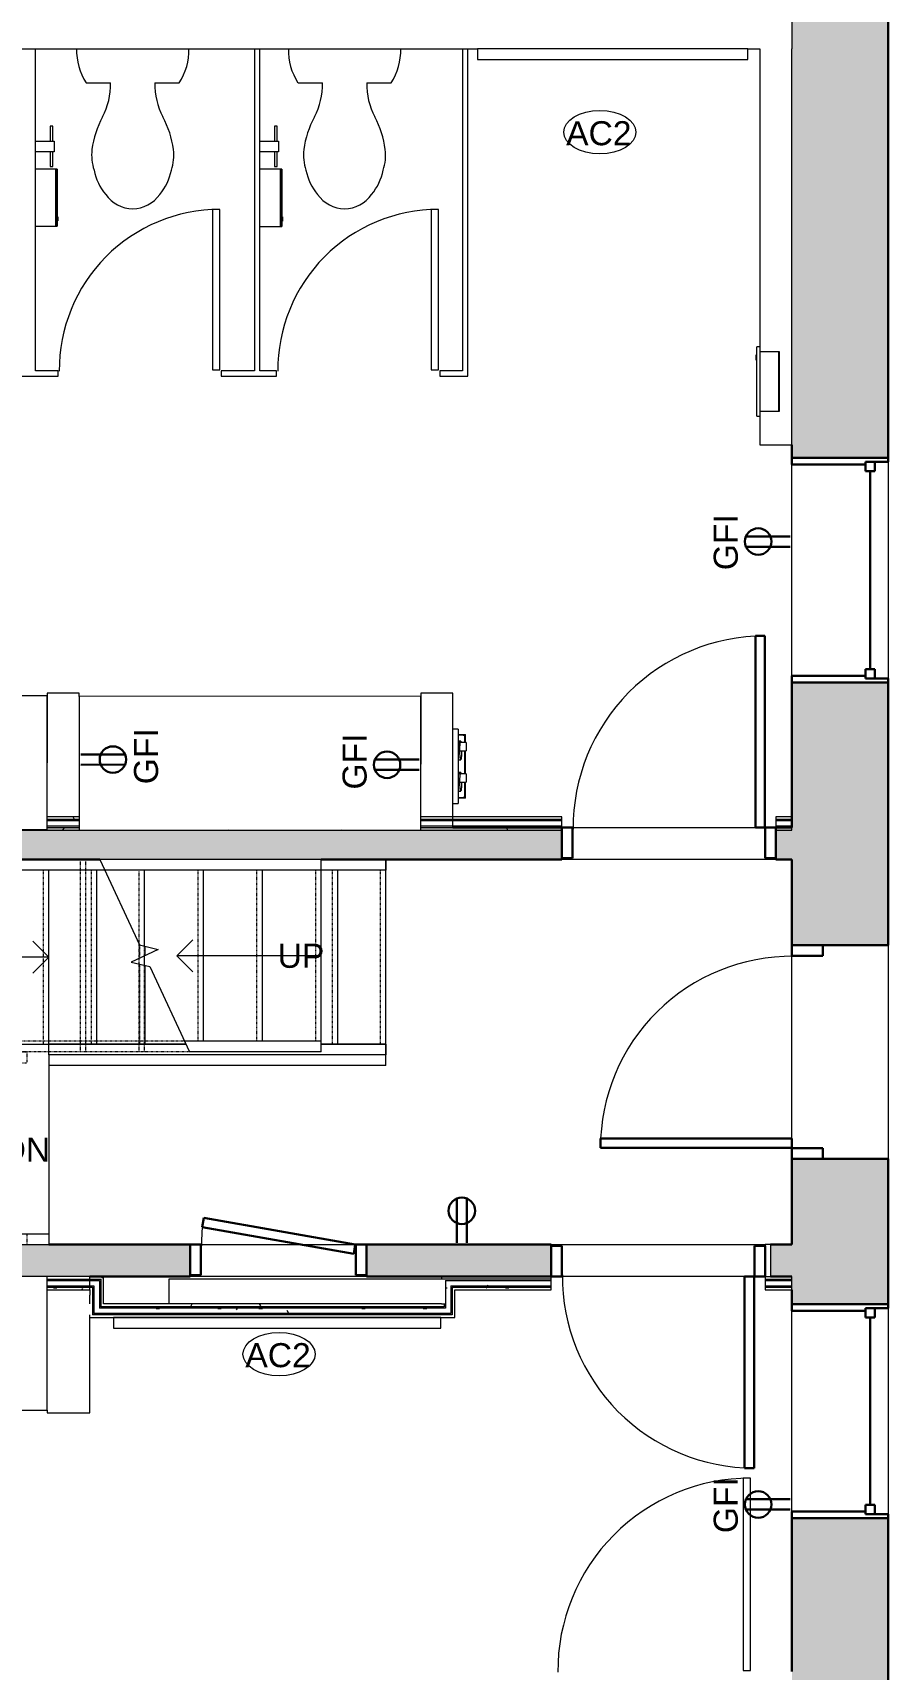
# Model space of a CAD drawing. Header units: inches. Extents: x -4688 to 1542, y -3558 to 978.
# Drawn here: x -914 to -754, y -1188.7 to -882.7 of the extents above; entities that cross this region are included whole.
import ezdxf

# ---------------------------------------------------------------- set-up
doc = ezdxf.new("R2010")
doc.units = ezdxf.units.IN
doc.header["$MEASUREMENT"] = 0
doc.linetypes.add('Overhead 1_16_', pattern=[0.101562, 0.0625, -0.039062])
for name, color, linetype, lineweight in [('A-ANNO-NOTE', 131, 'Continuous', 40), ('A-DOOR', 31, 'Continuous', 18), ('A-DOOR-FRAM', 31, 'Continuous', 30), ('A-FLOR-HRAL', 11, 'Continuous', 18), ('A-GLAZ', 151, 'Continuous', 18), ('A-WALL', 113, 'Continuous', 18), ('A-WALL-PATT', 111, 'Continuous', 18), ('I-WALL', 2, 'Continuous', 18), ('P-SANR-FIXT', 6, 'Continuous', 9), ('Q-CASE', 31, 'Continuous', 9), ('Q-SPCQ', 91, 'Continuous', 9), ('Q-SPCQ-IDEN', 132, 'Continuous', 9), ('S-STRS', 31, 'Continuous', 18), ('S-STRS-ANNO', 31, 'Continuous', 9), ('S-STRS-IDEN', 31, 'Continuous', 9), ('S-STRS-MBND', 31, 'Continuous', 18)]:
    doc.layers.add(name, color=color, linetype=linetype, lineweight=lineweight)
doc.styles.add('Arial', font='arial.ttf', dxfattribs={"height": 4.5})
doc.styles.add('Swis721 Lt BT', font='swissl.ttf', dxfattribs={"height": 4.5})
pattern_1 = [(0, (0, 0), (15.36, 3.84), [0.634, -10.886, 0.634, -10.886, -61.44]), (0, (0, 0), (15.36, 3.84), [-23.04, 0.634, -22.406, 0.634, -10.886, -26.88]), (0, (0, 0), (15.36, 3.84), [-57.6, 0.634, -7.046, 0.634, -18.566]), (120, (5.76, 1.92), (-11.005538, 11.38215), [0.634, -10.886, 0.634, -10.886, -61.44]), (120, (5.76, 1.92), (-11.005538, 11.38215), [-23.04, 0.634, -22.406, 0.634, -10.886, -26.88]), (120, (5.76, 1.92), (-11.005538, 11.38215), [-57.6, 0.634, -7.046, 0.634, -18.566]), (240, (7.68, 9.6), (-4.354462, -15.22215), [0.634, -10.886, 0.634, -10.886, -61.44]), (240, (7.68, 9.6), (-4.354462, -15.22215), [-23.04, 0.634, -22.406, 0.634, -10.886, -26.88]), (240, (7.68, 9.6), (-4.354462, -15.22215), [-57.6, 0.634, -7.046, 0.634, -18.566])]

# ---------------------------------------------------------------- blocks, each defined once
blk = doc.blocks.new('Double Hung - balcony windows 3_ 4_-6827316-1st Floor Power _ Signal')
at = {"layer": 'A-GLAZ', "color": 8, "lineweight": 30}
for p, q in [((-20, 9), (-19.25, 9)), ((-19.25, 4.75), (-19.25, 9)), ((-19.25, 6.5), (-19.25, 4.75)), ((-19.25, 6.5), (-17.5, 6.5)), ((-17.5, 6.5), (-17.5, 4.75)), ((17.5, 6.5), (17.5, 4.75)), ((19.25, 6.5), (17.5, 6.5)), ((19.25, 4.75), (19.25, 9)), ((20, 9), (19.25, 9)), ((19.25, 6.5), (19.25, 4.75)), ((-19.25, 4.75), (-17.5, 4.75)), ((-19.25, 4.75), (-18.75, 4.75)), ((-18.75, -9), (-18.75, 4.75)), ((-17.5, 5.625), (17.5, 5.625)), ((19.25, 4.75), (17.5, 4.75)), ((18.75, 4.75), (19.25, 4.75)), ((18.75, 4.75), (18.75, -9)), ((-18.75, -9), (-20, -9)), ((18.75, -9), (20, -9))]:
    blk.add_line(p, q, dxfattribs=at)
blk = doc.blocks.new('Double Hung - balcony windows 3_ 6_-6827319-1st Floor Power _ Signal')
at = {"layer": 'A-GLAZ', "color": 8, "lineweight": 30}
for p, q in [((-21, 9), (-20.25, 9)), ((-20.25, 4.75), (-20.25, 9)), ((-20.25, 6.5), (-20.25, 4.75)), ((-20.25, 6.5), (-18.5, 6.5)), ((-18.5, 6.5), (-18.5, 4.75)), ((18.5, 6.5), (18.5, 4.75)), ((20.25, 6.5), (18.5, 6.5)), ((20.25, 4.75), (20.25, 9)), ((21, 9), (20.25, 9)), ((20.25, 6.5), (20.25, 4.75)), ((-20.25, 4.75), (-18.5, 4.75)), ((-20.25, 4.75), (-19.75, 4.75)), ((-19.75, -9), (-19.75, 4.75)), ((-18.5, 5.625), (18.5, 5.625)), ((20.25, 4.75), (18.5, 4.75)), ((19.75, 4.75), (20.25, 4.75)), ((19.75, 4.75), (19.75, -9)), ((-19.75, -9), (-21, -9)), ((19.75, -9), (21, -9))]:
    blk.add_line(p, q, dxfattribs=at)
blk = doc.blocks.new('Top Rail Type - Top Rail_Internal_-6953884-1st Floor Power _ Signal')
at = {"layer": 'A-FLOR-HRAL', "lineweight": 9}
for p, q in [((-982.95, -1037.3), (-982.95, -1039.3)), ((-847.95, -1037.3), (-847.95, -1039.3)), ((-991.95, -1039.3), (-1015.06, -1039.3)), ((-1015.06, -1039.3), (-1015.06, -1107.3)), ((-982.95, -1039.3), (-991.95, -1039.3)), ((-900.5, -1039.3), (-982.95, -1039.3)), ((-847.95, -1039.3), (-860.04, -1039.3)), ((-1015.06, -1107.3), (-1000.95, -1107.3)), ((-1000.95, -1109.3), (-1000.95, -1107.3)), ((-1000.95, -1107.3), (-991.95, -1107.3)), ((-991.95, -1107.3), (-926.46, -1107.3)), ((-926.46, -1107.3), (-926.46, -1109.3))]:
    blk.add_line(p, q, dxfattribs=at)
blk = doc.blocks.new('Top Rail Type - Top Rail_Internal_-V11-1st Floor Power _ Signal')
at = {"layer": 'A-FLOR-HRAL', "lineweight": 9}
for p, q in [((-847.95, -1039.3), (-847.95, -1037.3)), ((-1015.06, -1039.3), (-1015.06, -1107.3)), ((-982.95, -1039.3), (-1015.06, -1039.3)), ((-900.5, -1039.3), (-982.95, -1039.3)), ((-847.95, -1039.3), (-860.04, -1039.3)), ((-1015.06, -1107.3), (-1000.95, -1107.3)), ((-1000.95, -1107.3), (-919.95, -1107.3)), ((-919.95, -1107.3), (-910.95, -1107.3)), ((-910.95, -1107.3), (-910.95, -1109.3)), ((-926.46, -1109.3), (-919.95, -1109.3)), ((-919.95, -1109.3), (-910.95, -1109.3))]:
    blk.add_line(p, q, dxfattribs=at)
blk = doc.blocks.new('Top Rail Type - Top Rail_Internal_-6953902-1st Floor Power _ Signal')
at = {"layer": 'A-FLOR-HRAL', "lineweight": 9}
for p, q in [((-991.95, -1073.84), (-991.95, -1071.84)), ((-991.95, -1071.84), (-982.95, -1071.84)), ((-982.95, -1073.84), (-991.95, -1073.84)), ((-991.95, -1075.84), (-991.95, -1073.84)), ((-991.95, -1073.84), (-982.95, -1073.84)), ((-982.95, -1071.84), (-969.91, -1071.84)), ((-982.95, -1071.84), (-982.95, -1073.84)), ((-969.91, -1073.84), (-982.95, -1073.84)), ((-982.95, -1075.84), (-982.95, -1073.84)), ((-982.95, -1073.84), (-969.91, -1073.84)), ((-910.95, -1071.84), (-885.33, -1071.84)), ((-847.95, -1073.84), (-910.95, -1073.84)), ((-860.04, -1071.84), (-847.95, -1071.84)), ((-847.95, -1071.84), (-847.95, -1073.84)), ((-982.95, -1075.84), (-991.95, -1075.84)), ((-964.95, -1075.84), (-982.95, -1075.84))]:
    blk.add_line(p, q, dxfattribs=at)
blk = doc.blocks.new('Top Rail Type - Top Rail_Internal_-V12-1st Floor Power _ Signal')
at = {"layer": 'A-FLOR-HRAL', "lineweight": 9}
for p, q in [((-991.95, -1073.84), (-991.95, -1071.84)), ((-982.95, -1071.84), (-991.95, -1071.84)), ((-991.95, -1073.84), (-991.95, -1075.84)), ((-991.95, -1073.84), (-982.95, -1073.84)), ((-982.95, -1073.84), (-991.95, -1073.84)), ((-969.91, -1071.84), (-982.95, -1071.84)), ((-982.95, -1073.84), (-969.91, -1073.84)), ((-969.91, -1073.84), (-982.95, -1073.84)), ((-885.33, -1071.84), (-910.95, -1071.84)), ((-847.95, -1073.84), (-910.95, -1073.84)), ((-847.95, -1071.84), (-860.04, -1071.84)), ((-847.95, -1073.84), (-847.95, -1071.84)), ((-991.95, -1075.84), (-982.95, -1075.84)), ((-982.95, -1075.84), (-964.95, -1075.84))]:
    blk.add_line(p, q, dxfattribs=at)
blk = doc.blocks.new('Top Rail Type - Top Rail_Internal_-6954584-1st Floor Power _ Signal')
at = {"layer": 'A-FLOR-HRAL', "linetype": 'Overhead 1_16_', "lineweight": 9}
for p, q in [((-1017.06, -1037.3), (-1017.06, -1109.3)), ((-970.04, -1037.3), (-1017.06, -1037.3)), ((-901.44, -1037.3), (-970.04, -1037.3)), ((-1015.06, -1039.3), (-1015.06, -1107.3)), ((-970.04, -1039.3), (-1015.06, -1039.3)), ((-900.5, -1039.3), (-970.04, -1039.3)), ((-1015.06, -1107.3), (-992.04, -1107.3)), ((-992.04, -1107.3), (-926.04, -1107.3)), ((-926.04, -1107.3), (-915.04, -1107.3)), ((-915.04, -1107.3), (-915.04, -1109.3)), ((-1017.06, -1109.3), (-992.04, -1109.3)), ((-992.04, -1109.3), (-926.04, -1109.3)), ((-926.04, -1109.3), (-915.04, -1109.3))]:
    blk.add_line(p, q, dxfattribs=at)
at = {"layer": 'A-FLOR-HRAL', "lineweight": 9}
for p, q in [((-901.44, -1037.3), (-900.5, -1039.3)), ((-860.04, -1037.3), (-901.44, -1037.3)), ((-860.04, -1039.3), (-860.04, -1037.3)), ((-860.04, -1039.3), (-900.5, -1039.3))]:
    blk.add_line(p, q, dxfattribs=at)
blk = doc.blocks.new('Top Rail Type - Top Rail_Internal_-6954602-1st Floor Power _ Signal')
at = {"layer": 'A-FLOR-HRAL', "linetype": 'Overhead 1_16_', "lineweight": 9}
for p, q in [((-981.04, -1073.3), (-981.04, -1071.3)), ((-970.04, -1071.3), (-981.04, -1071.3)), ((-981.04, -1073.3), (-981.04, -1075.3)), ((-981.04, -1073.3), (-970.04, -1073.3)), ((-970.04, -1073.3), (-981.04, -1073.3)), ((-885.58, -1071.3), (-970.04, -1071.3)), ((-970.04, -1073.3), (-915.04, -1073.3)), ((-884.65, -1073.3), (-970.04, -1073.3)), ((-915.04, -1073.3), (-915.04, -1075.3)), ((-981.04, -1075.3), (-970.04, -1075.3)), ((-970.04, -1075.3), (-915.04, -1075.3))]:
    blk.add_line(p, q, dxfattribs=at)
at = {"layer": 'A-FLOR-HRAL', "lineweight": 9}
for p, q in [((-885.58, -1071.3), (-884.65, -1073.3)), ((-860.04, -1071.3), (-885.58, -1071.3)), ((-860.04, -1073.3), (-884.65, -1073.3)), ((-860.04, -1073.3), (-860.04, -1071.3))]:
    blk.add_line(p, q, dxfattribs=at)
blk = doc.blocks.new('Single Glass_All Glass_Frameless - 3_-0_x8_-0_-8319656-1st Floor Power _ Signal')
at = {"layer": 'A-DOOR'}
for p, q in [((20.62, 36.78), (20.62, 0.78)), ((21.99, 36.78), (20.62, 36.78)), ((21.99, 0.78), (21.99, 36.78)), ((20.62, 0.78), (21.99, 0.78))]:
    blk.add_line(p, q, dxfattribs=at)
at = {"layer": 'A-DOOR', "lineweight": 9}
blk.add_arc((21.99, 0.78), 36, 90, 180.5, dxfattribs=at)
blk = doc.blocks.new('P-Toilet-Floor-3D - Floor Mount 2-V27-1st Floor Power _ Signal')
at = {"layer": 'P-SANR-FIXT'}
for p, q in [((-8.7, -8.31), (-4.13, -8.31)), ((4.13, -8.31), (8.7, -8.31))]:
    blk.add_line(p, q, dxfattribs=at)
for centre, radius, start, end in [((0.69, -2.25), 11.19, 178.4333, 212.8527), ((-0.69, -2.25), 11.19, 327.1473, 1.5667), ((-17.85, -8.46), 13.72, 332.9997, 0.6089), ((17.85, -8.46), 13.72, 179.3911, 207.0003), ((9.41, -22.94), 17.16, 151.2397, 172.7867), ((-9.41, -22.94), 17.16, 7.2133, 28.7603), ((0.88, -21.86), 8.56, 172.7867, 198.8936), ((-0.88, -21.86), 8.56, 341.1064, 7.2133), ((2.68, -22.72), 10.08, 190.9157, 219.9319), ((-2.68, -22.72), 10.08, 320.0681, 349.0843), ((0.18, -25.42), 6.45, 215.8378, 268.4031), ((-0.18, -25.42), 6.45, 271.5969, 324.1622)]:
    blk.add_arc(centre, radius, start, end, dxfattribs=at)
blk = doc.blocks.new('Single Glass_All Glass_Frameless - 2_-6_x8_-0_-8319781-1st Floor Power _ Signal')
at = {"layer": 'A-DOOR'}
for p, q in [((17.62, 30.78), (17.62, 0.78)), ((18.99, 30.78), (17.62, 30.78)), ((18.99, 0.78), (18.99, 30.78)), ((17.62, 0.78), (18.99, 0.78))]:
    blk.add_line(p, q, dxfattribs=at)
at = {"layer": 'A-DOOR', "lineweight": 9}
blk.add_arc((18.99, 0.78), 30, 90, 180.5, dxfattribs=at)
blk = doc.blocks.new('Mirror - Mirror-7243222-1st Floor Power _ Signal')
at = {"layer": 'Q-SPCQ'}
for p, q in [((-780.31, -874.18), (-830.81, -874.18)), ((-830.81, -874.18), (-830.81, -876.18)), ((-780.31, -876.18), (-780.31, -874.18)), ((-830.81, -876.18), (-780.31, -876.18))]:
    blk.add_line(p, q, dxfattribs=at)
blk = doc.blocks.new('Mirror6 - Mirror-7243603-1st Floor Power _ Signal')
at = {"layer": 'Q-SPCQ'}
for p, q in [((-933.13, -1004.94), (-994.34, -1004.94)), ((-994.34, -1004.94), (-994.34, -1006.94)), ((-994.34, -1006.94), (-933.13, -1006.94)), ((-933.13, -1006.94), (-933.13, -1004.94))]:
    blk.add_line(p, q, dxfattribs=at)
blk = doc.blocks.new('Single Flush - D7 3_ X 8_-8257671-1st Floor Power _ Signal')
at = {"layer": 'A-DOOR', "lineweight": 30}
for p, q in [((16.15625, -9), (17.90625, -9)), ((16.15625, -44.8125), (16.15625, -9)), ((17.90625, -9), (17.90625, -44.8125)), ((17.90625, -44.8125), (16.15625, -44.8125))]:
    blk.add_line(p, q, dxfattribs=at)
at = {"layer": 'A-DOOR', "lineweight": 9}
blk.add_arc((17.90625, -9), 35.8125, 179.5, 270, dxfattribs=at)
at = {"layer": 'A-DOOR-FRAM'}
for p, q in [((-20, -3.25), (-20, -9)), ((-20, -3.25), (-18, -3.25)), ((-18, -3.25), (-18, -9)), ((18.000004, -3.25), (18.000004, -9)), ((18.000004, -3.25), (20.000004, -3.25)), ((20.000004, -3.25), (20.000004, -9)), ((-20, -9), (-18, -9)), ((18.000004, -9), (20.000004, -9))]:
    blk.add_line(p, q, dxfattribs=at)
blk = doc.blocks.new('Single Flush - D2 2_5_ X 7_3_-8246821-1st Floor Power _ Signal')
at = {"layer": 'A-DOOR', "color": 8, "lineweight": 30}
for p, q in [((-13.94, 7.99), (-14.24, 6.27)), ((-14.24, 6.27), (14.07, 1.28)), ((14.37, 3), (-13.94, 7.99)), ((14.07, 1.28), (14.37, 3))]:
    blk.add_line(p, q, dxfattribs=at)
at = {"layer": 'A-DOOR', "lineweight": 9}
blk.add_arc((14.37, 3), 28.75, 170, 180.5, dxfattribs=at)
at = {"layer": 'A-DOOR-FRAM', "color": 8}
for p, q in [((-16.47, -2.75), (-16.47, 3)), ((-16.47, 3), (-14.47, 3)), ((-14.47, -2.75), (-14.47, 3)), ((14.47, -2.75), (14.47, 3)), ((14.47, 3), (16.47, 3)), ((16.47, -2.75), (16.47, 3)), ((-16.47, -2.75), (-14.47, -2.75)), ((14.47, -2.75), (16.47, -2.75))]:
    blk.add_line(p, q, dxfattribs=at)
blk = doc.blocks.new('P-Toilet_Paper_Holder - 7 1_2_x3 1_2_x7 1_4_-V111-1st Floor Power _ Signal')
at = {"layer": 'P-SANR-FIXT'}
for p, q in [((-774.79, -1223.68), (-775.29, -1223.68)), ((-775.29, -1223.68), (-775.29, -1226.43)), ((-774.79, -1226.43), (-774.79, -1223.68)), ((-775.54, -1228.43), (-775.54, -1226.43)), ((-775.54, -1226.43), (-772.04, -1226.43)), ((-772.04, -1228.43), (-775.54, -1228.43)), ((-775.29, -1228.43), (-775.29, -1231.18)), ((-774.79, -1231.18), (-774.79, -1228.43)), ((-775.29, -1231.18), (-774.79, -1231.18))]:
    blk.add_line(p, q, dxfattribs=at)
blk = doc.blocks.new('Sanitary-Napkin-Disposal_Bobrick_B-254 - B-254-7806624-1st Floor Power _ Signal')
at = {"layer": 'Q-SPCQ'}
for p, q in [((-1017.06, -927.68), (-1017.06, -916.99)), ((-1013.25, -916.99), (-1017.06, -916.99)), ((-1013.25, -927.68), (-1013.25, -916.99)), ((-1013, -916.99), (-1013.25, -916.99)), ((-1013.25, -916.99), (-1013.25, -927.68)), ((-1013, -916.99), (-1013, -927.68)), ((-1012.88, -925.91), (-1013, -925.91)), ((-1013, -926.67), (-1012.88, -926.67)), ((-1012.88, -925.92), (-1012.88, -925.91)), ((-1012.88, -925.91), (-1012.88, -926.67)), ((-1012.88, -926.67), (-1012.88, -926.65)), ((-1017.06, -927.68), (-1013.25, -927.68)), ((-1013.25, -927.68), (-1013, -927.68))]:
    blk.add_line(p, q, dxfattribs=at)
blk = doc.blocks.new('Sanitary-Napkin-Vendor_Bobrick_B-37063 - 25 Cent Operation-7809336-1st Floor Power _ Signal')
at = {"layer": 'Q-SPCQ'}
for p, q in [((-834.42, -1012.93), (-835.42, -1012.93)), ((-834.42, -1012.93), (-834.42, -1026.8)), ((-834.42, -1013.93), (-833.48, -1013.93)), ((-833.48, -1014.05), (-834.42, -1014.05)), ((-833.95, -1015.18), (-834.42, -1015.18)), ((-832.92, -1015.39), (-834.42, -1015.39)), ((-834.23, -1015.44), (-834.42, -1015.44)), ((-834.23, -1015.44), (-834.23, -1016.19)), ((-833.48, -1013.93), (-833.04, -1013.93)), ((-833.48, -1013.93), (-833.48, -1014.05)), ((-833.48, -1014.05), (-833.17, -1014.05)), ((-833.17, -1015.39), (-833.17, -1014.05)), ((-833.04, -1015.39), (-833.04, -1013.93)), ((-832.92, -1015.39), (-832.92, -1015.77)), ((-832.92, -1015.77), (-832.92, -1016.58)), ((-834.42, -1016.19), (-834.23, -1016.19)), ((-834.42, -1018.67), (-833.95, -1018.67)), ((-834.02, -1016.96), (-832.92, -1016.96)), ((-833.17, -1021.26), (-833.17, -1016.96)), ((-833.04, -1021.26), (-833.04, -1016.96)), ((-832.92, -1016.58), (-832.92, -1016.96)), ((-833.95, -1021.05), (-834.42, -1021.05)), ((-832.92, -1021.26), (-834.42, -1021.26)), ((-832.92, -1021.26), (-832.92, -1021.64)), ((-832.92, -1021.64), (-832.92, -1022.46)), ((-834.42, -1024.55), (-833.95, -1024.55)), ((-834.02, -1022.84), (-832.92, -1022.84)), ((-833.17, -1025.68), (-833.17, -1022.83)), ((-833.04, -1025.8), (-833.04, -1022.84)), ((-832.92, -1022.46), (-832.92, -1022.84)), ((-835.42, -1026.8), (-834.42, -1026.8)), ((-834.42, -1025.68), (-833.48, -1025.68)), ((-833.48, -1025.8), (-834.42, -1025.8)), ((-833.17, -1025.68), (-833.48, -1025.68)), ((-833.48, -1025.68), (-833.48, -1025.8)), ((-833.04, -1025.8), (-833.48, -1025.8))]:
    blk.add_line(p, q, dxfattribs=at)
at = {"layer": 'Q-SPCQ', "flags": 128}
for points in [[(-833.95, -1018.67), (-833.99, -1018.62), (-834.02, -1018.47), (-834.05, -1018.23), (-834.08, -1017.92), (-834.1, -1017.54), (-834.1, -1017.14), (-834.1, -1016.72), (-834.1, -1016.31), (-834.08, -1015.93), (-834.05, -1015.62), (-834.02, -1015.38), (-833.99, -1015.23), (-833.95, -1015.18)], [(-833.95, -1015.18), (-833.91, -1015.23), (-833.88, -1015.38)], [(-833.79, -1016.96), (-833.79, -1017.14), (-833.8, -1017.54), (-833.82, -1017.92), (-833.85, -1018.23), (-833.88, -1018.47), (-833.91, -1018.62), (-833.95, -1018.67)], [(-833.95, -1024.55), (-833.99, -1024.5), (-834.02, -1024.35), (-834.05, -1024.11), (-834.08, -1023.79), (-834.1, -1023.42), (-834.1, -1023.01), (-834.1, -1022.59), (-834.1, -1022.18), (-834.08, -1021.81), (-834.05, -1021.49), (-834.02, -1021.25), (-833.99, -1021.11), (-833.95, -1021.05)], [(-833.95, -1021.05), (-833.91, -1021.11), (-833.88, -1021.25)], [(-833.79, -1022.84), (-833.79, -1023.01), (-833.8, -1023.42), (-833.82, -1023.79), (-833.85, -1024.11), (-833.88, -1024.35), (-833.91, -1024.5), (-833.95, -1024.55)]]:
    blk.add_lwpolyline(points, dxfattribs=at)
blk = doc.blocks.new('Combo-Ppr-Twl-Waste_Bobrick_B-38034 - B-83034-7802409-1st Floor Power _ Signal')
at = {"layer": 'P-SANR-FIXT'}
for p, q in [((-778.61, -954.4), (-778.61, -941.4)), ((-778.04, -941.4), (-778.61, -941.4)), ((-778.04, -941.4), (-778.04, -954.4)), ((-778.04, -942.28), (-774.42, -942.28)), ((-774.48, -953.43), (-774.48, -942.37)), ((-774.42, -942.37), (-774.48, -942.37)), ((-774.42, -942.28), (-774.42, -953.53)), ((-774.42, -942.37), (-774.42, -953.43)), ((-778.61, -942.9), (-778.73, -942.9)), ((-778.73, -943.9), (-778.73, -942.9)), ((-778.73, -943.9), (-778.61, -943.9)), ((-778.61, -954.4), (-778.04, -954.4)), ((-774.42, -953.53), (-778.04, -953.53)), ((-774.48, -953.43), (-774.42, -953.43))]:
    blk.add_line(p, q, dxfattribs=at)
blk = doc.blocks.new('Single Flush - D13 3_ X 8_-8257700-1st Floor Power _ Signal')
at = {"layer": 'A-DOOR', "lineweight": 30}
for p, q in [((16.15625, -3), (17.90625, -3)), ((16.15625, -38.8125), (16.15625, -3)), ((17.90625, -3), (17.90625, -38.8125)), ((17.90625, -38.8125), (16.15625, -38.8125))]:
    blk.add_line(p, q, dxfattribs=at)
at = {"layer": 'A-DOOR', "lineweight": 9}
blk.add_arc((17.90625, -3), 35.8125, 179.5, 270, dxfattribs=at)
at = {"layer": 'A-DOOR-FRAM'}
for p, q in [((-20, 2.75), (-20, -3)), ((-20, 2.75), (-18, 2.75)), ((-18, 2.75), (-18, -3)), ((18.000004, 2.75), (18.000004, -3)), ((18.000004, 2.75), (20.000004, 2.75)), ((20.000004, 2.75), (20.000004, -3)), ((-20, -3), (-18, -3)), ((18.000004, -3), (20.000004, -3))]:
    blk.add_line(p, q, dxfattribs=at)
blk = doc.blocks.new('Single Flush - D13 3_ X 8_-8257629-1st Floor Power _ Signal')
at = {"layer": 'A-DOOR', "lineweight": 30}
for p, q in [((16.15625, 38.8125), (16.15625, 3)), ((17.90625, 38.8125), (16.15625, 38.8125)), ((17.90625, 3), (17.90625, 38.8125)), ((16.15625, 3), (17.90625, 3))]:
    blk.add_line(p, q, dxfattribs=at)
at = {"layer": 'A-DOOR', "lineweight": 9}
blk.add_arc((17.90625, 3), 35.8125, 90, 180.5, dxfattribs=at)
at = {"layer": 'A-DOOR-FRAM'}
for p, q in [((-20, -2.75), (-20, 3)), ((-20, 3), (-18, 3)), ((-18, -2.75), (-18, 3)), ((18.000004, -2.75), (18.000004, 3)), ((18.000004, 3), (20.000004, 3)), ((20.000004, -2.75), (20.000004, 3)), ((-20, -2.75), (-18, -2.75)), ((18.000004, -2.75), (20.000004, -2.75))]:
    blk.add_line(p, q, dxfattribs=at)
blk = doc.blocks.new('Appliance_Specialty Equipment Tag - Standard-3515593-1st Floor Power _ Signal')
at = {"layer": 'Q-SPCQ-IDEN'}
blk.add_ellipse((-0.0499, 0.0037), major_axis=(-0.1406, 0), ratio=0.600473, dxfattribs=at)

msp = doc.modelspace()

# ---------------------------------------------------------------- hatches: boundary and pattern name
at = {"layer": 'A-WALL-PATT', "lineweight": 9}
h = msp.add_hatch(color=7, dxfattribs=at)
h.paths.add_polyline_path([(-770.3, -1262.19), (-754.04, -1262.19), (-754.04, -1160.48), (-772.04, -1160.48), (-772.04, -1262.19)], flags=0)
h.paths.add_polyline_path([(-754.04, -1120.48), (-754.04, -1093.3), (-772.04, -1093.3), (-772.04, -1120.48)], flags=0)
h.paths.add_polyline_path([(-754.04, -1053.3), (-754.04, -1004.19), (-772.04, -1004.19), (-772.04, -1053.3)], flags=0)
h.paths.add_polyline_path([(-754.04, -962.19), (-754.04, -860.19), (-772.04, -860.19), (-772.04, -962.19), (-770.3, -962.19)], flags=0)
h.paths.add_polyline_path([(-772.04, -818.19), (-754.04, -818.19), (-754.04, -716.19), (-772.04, -716.19), (-772.04, -805.12)], flags=0)
h.paths.add_polyline_path([(-770.3, -674.19), (-754.04, -674.19), (-754.04, -571), (-772.04, -571), (-772.04, -674.19)], flags=0)
h.paths.add_polyline_path([(-754.04, -530.75), (-754.04, -428.19), (-772.04, -428.19), (-772.04, -530.75)], flags=0)
h.paths.add_polyline_path([(-754.04, -386.19), (-754.04, -278.19), (-772.04, -278.19), (-772.04, -386.19)], flags=0)
h.paths.add_polyline_path([(-754.04, -236.19), (-754.04, -129.09), (-772.04, -129.09), (-772.04, -236.19), (-770.3, -236.19)], flags=0)
h.paths.add_polyline_path([(-772.04, -88.75), (-754.04, -88.75), (-754.04, 16.25), (-772.04, 16.25), (-772.04, -72.84)], flags=0)
h = msp.add_hatch(color=7, dxfattribs=at)
h.paths.add_polyline_path([(-772.04, -1037.3), (-772.04, -1031.3), (-775.04, -1031.3), (-775.04, -1037.3)], flags=0)
h.paths.add_polyline_path([(-877.38, -1037.3), (-815.04, -1037.3), (-815.04, -1031.3), (-841.41, -1031.3), (-841.41, -1031.74), (-905.26, -1031.8), (-905.26, -1031.3), (-911.25, -1031.3), (-911.25, -1031.7), (-1017.06, -1031.8), (-1017.06, -1037.3), (-901.44, -1037.3)], flags=0)
h = msp.add_hatch(dxfattribs=at)
h.set_pattern_fill('FP_1', color=256, style=0, pattern_type=2)
h.set_pattern_definition(pattern_1)
h.paths.add_polyline_path([(-841.41, -1031.8), (-815.04, -1031.8), (-815.04, -1031.3), (-841.41, -1031.3), (-841.41, -1031.74), (-905.26, -1031.8), (-850.61, -1031.8)], flags=0)
h.paths.add_polyline_path([(-957.69, -1031.8), (-905.26, -1031.8), (-905.26, -1031.3), (-911.25, -1031.3), (-911.25, -1031.7), (-997.84, -1031.8), (-984.46, -1031.8)], flags=0)
h = msp.add_hatch(dxfattribs=at)
h.set_pattern_fill('FP_1', color=256, style=0, pattern_type=2)
h.set_pattern_definition(pattern_1)
h.paths.add_polyline_path([(-841.41, -1029.8), (-815.04, -1029.8), (-815.04, -1029.3), (-841.41, -1029.3)], flags=0)
h.paths.add_polyline_path([(-905.28, -1029.8), (-905.26, -1029.8), (-905.28, -1029.3), (-911.25, -1029.3), (-911.25, -1029.8)], flags=0)
h = msp.add_hatch(dxfattribs=at)
h.set_pattern_fill('FP_1', color=256, style=0, pattern_type=2)
h.set_pattern_definition(pattern_1)
h.paths.add_polyline_path([(-815.04, -1031.05), (-815.04, -1030.05), (-841.41, -1030.05), (-841.41, -1031.05), (-823.84, -1031.05)], flags=0)
h.paths.add_polyline_path([(-905.28, -1031.05), (-905.26, -1031.05), (-905.28, -1030.05), (-911.25, -1030.05), (-911.25, -1031.05)], flags=0)
h = msp.add_hatch(color=7, dxfattribs=at)
h.paths.add_polyline_path([(-776.04, -1115.3), (-772.04, -1115.3), (-772.04, -1109.3), (-776.04, -1109.3)], flags=0)
h.paths.add_polyline_path([(-884.51, -1115.3), (-884.51, -1109.3), (-1017.06, -1109.3), (-1017.06, -1115.3), (-903.26, -1115.3)], flags=0)
h.paths.add_polyline_path([(-823.84, -1115.3), (-817.04, -1115.3), (-817.04, -1109.3), (-851.57, -1109.3), (-851.57, -1115.3), (-850.61, -1115.3)], flags=0)
h = msp.add_hatch(dxfattribs=at)
h.set_pattern_fill('FP_1', color=256, style=0, pattern_type=2)
h.set_pattern_definition(pattern_1)
h.paths.add_polyline_path([(-903.26, -1115.8), (-901.26, -1115.8), (-901.26, -1115.3), (-911.26, -1115.3), (-911.26, -1115.8), (-904.15, -1115.8)], flags=0)
h = msp.add_hatch(dxfattribs=at)
h.set_pattern_fill('FP_1', color=256, style=0, pattern_type=2)
h.set_pattern_definition(pattern_1)
h.paths.add_polyline_path([(-911.26, -1117.05), (-902.51, -1117.05), (-902.51, -1116.05), (-911.26, -1116.05), (-911.26, -1116.98)], flags=0)
h = msp.add_hatch(dxfattribs=at)
h.set_pattern_fill('FP_1', color=256, style=0, pattern_type=2)
h.set_pattern_definition(pattern_1)
h.paths.add_polyline_path([(-901.26, -1120.43), (-900.76, -1120.43), (-900.76, -1115.3), (-901.26, -1115.3), (-901.26, -1116.7)], flags=0)
h = msp.add_hatch(dxfattribs=at)
h.set_pattern_fill('FP_1', color=256, style=0, pattern_type=2)
h.set_pattern_definition(pattern_1)
h.paths.add_polyline_path([(-835.79, -1122.18), (-835.79, -1116.05), (-836.79, -1116.05), (-836.79, -1122.18)], flags=0)
h = msp.add_hatch(dxfattribs=at)
h.set_pattern_fill('FP_1', color=256, style=0, pattern_type=2)
h.set_pattern_definition(pattern_1)
h.paths.add_polyline_path([(-817.04, -1117.05), (-817.04, -1116.05), (-835.79, -1116.05), (-835.79, -1117.05), (-823.84, -1117.05)], flags=0)
h = msp.add_hatch(dxfattribs=at)
h.set_pattern_fill('FP_1', color=256, style=0, pattern_type=2)
h.set_pattern_definition(pattern_1)
h.paths.add_polyline_path([(-772.04, -1117.05), (-772.04, -1116.05), (-777.04, -1116.05), (-777.04, -1117.05)], flags=0)
h = msp.add_hatch(dxfattribs=at)
h.set_pattern_fill('FP_1', color=256, style=0, pattern_type=2)
h.set_pattern_definition(pattern_1)
h.paths.add_polyline_path([(-903.26, -1117.8), (-903.26, -1117.3), (-911.26, -1117.3), (-911.26, -1117.8), (-904.15, -1117.8)], flags=0)
h = msp.add_hatch(dxfattribs=at)
h.set_pattern_fill('FP_1', color=256, style=0, pattern_type=2)
h.set_pattern_definition(pattern_1)
h.paths.add_polyline_path([(-817.04, -1117.8), (-817.04, -1117.3), (-835.04, -1117.3), (-835.04, -1117.8), (-823.84, -1117.8)], flags=0)
h = msp.add_hatch(dxfattribs=at)
h.set_pattern_fill('FP_1', color=256, style=0, pattern_type=2)
h.set_pattern_definition(pattern_1)
h.paths.add_polyline_path([(-836.79, -1122.18), (-836.79, -1121.18), (-902.51, -1121.18), (-902.51, -1122.18), (-837.54, -1122.18)], flags=0)
h = msp.add_hatch(dxfattribs=at)
h.set_pattern_fill('FP_1', color=256, style=0, pattern_type=2)
h.set_pattern_definition(pattern_1)
h.paths.add_polyline_path([(-837.54, -1120.93), (-837.54, -1120.43), (-901.26, -1120.43), (-901.26, -1120.93), (-850.61, -1120.93)], flags=0)

# ---------------------------------------------------------------- linework, layer by layer
at = {"layer": 'A-ANNO-NOTE', "lineweight": 30}
for p, q in [((-772.37, -976.88), (-780.63, -976.88)), ((-772.37, -978.8), (-780.63, -978.8)), ((-904.95, -1017.66), (-896.69, -1017.65)), ((-841.75, -1018.61), (-850.01, -1018.62)), ((-904.95, -1019.57), (-896.68, -1019.56)), ((-841.74, -1020.53), (-850.01, -1020.54)), ((-834.71, -1108.97), (-834.71, -1100.71)), ((-832.8, -1108.97), (-832.8, -1100.71)), ((-772.37, -1156.96), (-780.63, -1156.96)), ((-772.37, -1158.88), (-780.63, -1158.88))]:
    msp.add_line(p, q, dxfattribs=at)
for centre, radius in [((-778.35, -977.84), 2.48), ((-898.97, -1018.61), 2.47), ((-847.73, -1019.58), 2.48), ((-833.75, -1102.99), 2.48), ((-778.35, -1157.92), 2.48)]:
    msp.add_circle(centre, radius, dxfattribs=at)
at = {"layer": 'A-WALL', "color": 8, "lineweight": 30}
for p, q in [((-754.04, -962.19), (-754.04, -860.19)), ((-772.04, -959.72), (-772.04, -962.19)), ((-772.04, -962.19), (-754.04, -962.19)), ((-754.04, -1004.19), (-772.04, -1004.19)), ((-772.04, -1004.19), (-772.04, -1031.3)), ((-754.04, -1053.3), (-754.04, -1004.19)), ((-815.04, -1031.3), (-835.42, -1031.3)), ((-815.04, -1037.3), (-815.04, -1031.3)), ((-772.04, -1031.3), (-775.04, -1031.3)), ((-775.04, -1031.3), (-775.04, -1037.3)), ((-1017.06, -1037.3), (-901.44, -1037.3)), ((-860.04, -1037.3), (-815.04, -1037.3)), ((-775.04, -1037.3), (-772.04, -1037.3)), ((-772.04, -1037.3), (-772.04, -1053.3)), ((-772.04, -1053.3), (-754.04, -1053.3)), ((-754.04, -1093.3), (-772.04, -1093.3)), ((-772.04, -1093.3), (-772.04, -1109.3)), ((-754.04, -1120.48), (-754.04, -1093.3)), ((-884.51, -1109.3), (-910.95, -1109.3)), ((-884.51, -1115.3), (-884.51, -1109.3)), ((-817.04, -1109.3), (-851.57, -1109.3)), ((-851.57, -1109.3), (-851.57, -1115.3)), ((-817.04, -1115.3), (-817.04, -1109.3)), ((-772.04, -1109.3), (-776.04, -1109.3)), ((-903.26, -1115.3), (-884.51, -1115.3)), ((-851.57, -1115.3), (-817.04, -1115.3)), ((-776.04, -1115.3), (-772.04, -1115.3)), ((-772.04, -1117.8), (-772.04, -1120.48)), ((-772.04, -1120.48), (-754.04, -1120.48)), ((-754.04, -1160.48), (-772.04, -1160.48)), ((-772.04, -1160.48), (-772.04, -1189.19)), ((-754.04, -1262.19), (-754.04, -1160.48))]:
    msp.add_line(p, q, dxfattribs=at)
at = {"layer": 'A-WALL', "color": 55}
msp.add_line((-772.04, -879.68), (-772.04, -885.68), dxfattribs=at)
at = {"layer": 'A-WALL'}
for p, q in [((-956.06, -885.68), (-830.81, -885.68)), ((-780.31, -885.68), (-778.04, -885.68)), ((-778.04, -885.68), (-778.04, -941.4)), ((-772.04, -959.72), (-772.04, -885.68)), ((-778.04, -954.4), (-778.04, -959.72)), ((-778.04, -959.72), (-772.04, -959.72)), ((-905.26, -1006.2), (-911.26, -1006.2)), ((-911.26, -1006.2), (-911.26, -1019.25)), ((-905.26, -1006.8), (-905.26, -1006.2)), ((-835.42, -1006.2), (-841.42, -1006.2)), ((-841.42, -1006.2), (-841.42, -1019.5)), ((-835.42, -1031.3), (-835.42, -1006.2)), ((-905.26, -1029.8), (-911.25, -1029.8)), ((-905.26, -1030.05), (-911.25, -1030.05)), ((-905.26, -1031.05), (-911.25, -1031.05)), ((-911.25, -1031.3), (-905.26, -1031.3)), ((-815.04, -1029.8), (-841.41, -1029.8)), ((-815.04, -1030.05), (-841.41, -1030.05)), ((-815.04, -1031.05), (-841.41, -1031.05)), ((-841.41, -1031.3), (-835.42, -1031.3)), ((-772.06, -1029.8), (-775.04, -1029.8)), ((-772.06, -1030.05), (-775.04, -1030.05)), ((-772.06, -1031.05), (-775.04, -1031.05)), ((-776.04, -1109.3), (-777.04, -1109.3)), ((-777.04, -1109.3), (-777.04, -1115.3)), ((-903.26, -1115.3), (-911.26, -1115.3)), ((-911.26, -1115.8), (-901.26, -1115.8)), ((-911.26, -1116.05), (-901.51, -1116.05)), ((-911.26, -1117.05), (-902.51, -1117.05)), ((-903.26, -1117.8), (-903.26, -1115.3)), ((-902.51, -1117.05), (-902.51, -1122.18)), ((-901.51, -1116.05), (-901.51, -1121.18)), ((-901.26, -1115.8), (-901.26, -1120.93)), ((-817.04, -1115.8), (-888.51, -1115.8)), ((-888.51, -1115.8), (-888.51, -1120.43)), ((-836.79, -1116.05), (-817.04, -1116.05)), ((-836.79, -1116.05), (-836.79, -1121.18)), ((-835.79, -1117.05), (-817.04, -1117.05)), ((-835.79, -1117.05), (-835.79, -1122.18)), ((-777.04, -1115.3), (-776.04, -1115.3)), ((-777.04, -1115.8), (-772.04, -1115.8)), ((-777.04, -1116.05), (-772.04, -1116.05)), ((-777.04, -1117.05), (-772.04, -1117.05)), ((-772.04, -1117.8), (-772.04, -1115.3)), ((-911.26, -1117.3), (-902.76, -1117.3)), ((-903.26, -1120.43), (-903.26, -1118.8)), ((-902.76, -1117.3), (-902.76, -1122.43)), ((-835.54, -1117.3), (-817.04, -1117.3)), ((-835.54, -1117.3), (-835.54, -1122.43)), ((-777.04, -1117.3), (-772.04, -1117.3)), ((-903.26, -1140.8), (-903.26, -1122.43)), ((-835.54, -1122.43), (-902.76, -1122.43)), ((-835.79, -1122.18), (-902.51, -1122.18)), ((-836.79, -1121.18), (-901.51, -1121.18)), ((-837.04, -1120.93), (-901.26, -1120.93)), ((-837.54, -1120.43), (-836.79, -1120.43)), ((-837.04, -1120.43), (-837.04, -1120.93)), ((-911.26, -1140.3), (-911.26, -1140.8)), ((-911.26, -1140.8), (-903.26, -1140.8))]:
    msp.add_line(p, q, dxfattribs=at)
at = {"layer": 'A-WALL', "lineweight": 9}
for p, q in [((-772.04, -1004.19), (-772.04, -962.19)), ((-754.04, -962.19), (-754.04, -1004.19)), ((-815.04, -1031.3), (-775.04, -1031.3)), ((-775.04, -1037.3), (-815.04, -1037.3)), ((-772.04, -1093.3), (-772.04, -1053.3)), ((-754.04, -1053.3), (-754.04, -1093.3)), ((-884.51, -1109.3), (-851.57, -1109.3)), ((-817.04, -1109.3), (-777.04, -1109.3)), ((-776.04, -1109.3), (-776.04, -1115.3)), ((-851.57, -1115.3), (-884.51, -1115.3)), ((-777.04, -1115.3), (-817.04, -1115.3)), ((-772.04, -1160.48), (-772.04, -1120.48)), ((-754.04, -1120.48), (-754.04, -1160.48))]:
    msp.add_line(p, q, dxfattribs=at)
at = {"layer": 'I-WALL'}
for p, q in [((-913.46, -908.18), (-913.46, -885.68)), ((-872.48, -885.68), (-872.48, -945.9)), ((-871.48, -908.21), (-871.48, -885.68)), ((-833.63, -885.68), (-833.63, -945.9)), ((-832.63, -946.9), (-832.63, -885.68)), ((-913.46, -945.9), (-913.46, -918.86)), ((-871.48, -945.9), (-871.48, -918.9)), ((-919.94, -946.9), (-909.23, -946.9)), ((-909.23, -945.9), (-913.46, -945.9)), ((-909.23, -946.9), (-909.23, -945.9)), ((-872.48, -945.9), (-878.73, -945.9)), ((-878.73, -945.9), (-878.73, -946.9)), ((-878.73, -946.9), (-868.38, -946.9)), ((-868.38, -945.9), (-871.48, -945.9)), ((-868.38, -946.9), (-868.38, -945.9)), ((-833.63, -945.9), (-837.88, -945.9)), ((-837.88, -945.9), (-837.88, -946.9)), ((-837.88, -946.9), (-832.63, -946.9)), ((-905.26, -1029.3), (-911.25, -1029.3)), ((-815.04, -1029.3), (-841.41, -1029.3)), ((-815.04, -1031.3), (-815.04, -1029.3)), ((-772.06, -1029.3), (-775.04, -1029.3)), ((-775.04, -1029.3), (-775.04, -1031.3)), ((-772.06, -1031.8), (-772.06, -1029.3)), ((-1017.06, -1031.8), (-815.04, -1031.8)), ((-775.04, -1031.8), (-772.06, -1031.8)), ((-900.76, -1120.43), (-900.76, -1115.3)), ((-837.54, -1115.3), (-837.54, -1115.8)), ((-817.04, -1117.8), (-817.04, -1115.3)), ((-777.04, -1115.3), (-777.04, -1117.8)), ((-911.26, -1117.8), (-903.26, -1117.8)), ((-903.26, -1117.8), (-903.26, -1118.8)), ((-835.04, -1117.8), (-817.04, -1117.8)), ((-835.04, -1122.93), (-835.04, -1117.8)), ((-777.04, -1117.8), (-772.04, -1117.8)), ((-903.26, -1122.93), (-835.04, -1122.93)), ((-837.54, -1120.43), (-900.76, -1120.43))]:
    msp.add_line(p, q, dxfattribs=at)
at = {"layer": 'Q-CASE'}
for p, q in [((-911.27, -1006.7), (-1017.08, -1006.8)), ((-911.25, -1031.7), (-911.27, -1006.7)), ((-841.43, -1006.74), (-905.28, -1006.8)), ((-905.28, -1006.8), (-905.26, -1031.8)), ((-841.41, -1031.74), (-841.43, -1006.74)), ((-1017.06, -1031.8), (-911.25, -1031.7)), ((-905.26, -1031.8), (-841.41, -1031.74)), ((-911.26, -1115.3), (-1017.06, -1115.3)), ((-911.26, -1140.3), (-911.26, -1115.3)), ((-1017.06, -1140.3), (-911.26, -1140.3))]:
    msp.add_line(p, q, dxfattribs=at)
at = {"layer": 'S-STRS', "linetype": 'Overhead 1_16_', "lineweight": 9}
for p, q in [((-911.95, -1071.84), (-911.95, -1039.3)), ((-902.95, -1071.84), (-902.95, -1039.3)), ((-894.04, -1053.16), (-894.04, -1039.3)), ((-883.04, -1071.3), (-883.04, -1039.3)), ((-872.04, -1071.3), (-872.04, -1039.3)), ((-861.04, -1071.3), (-861.04, -1039.3)), ((-857.95, -1071.84), (-857.95, -1039.3)), ((-848.95, -1071.84), (-848.95, -1039.3)), ((-894.04, -1056.87), (-894.04, -1055.77)), ((-893.95, -1055.73), (-893.95, -1053.27)), ((-893.95, -1071.84), (-893.95, -1056.89))]:
    msp.add_line(p, q, dxfattribs=at)
at = {"layer": 'S-STRS', "lineweight": 9}
for p, q in [((-910.95, -1071.84), (-910.95, -1039.3)), ((-901.95, -1071.84), (-901.95, -1039.3)), ((-893.04, -1053.49), (-893.04, -1039.3)), ((-882.04, -1071.3), (-882.04, -1039.3)), ((-871.04, -1071.3), (-871.04, -1039.3)), ((-860.04, -1071.3), (-860.04, -1039.3)), ((-856.95, -1071.84), (-856.95, -1039.3)), ((-847.95, -1071.84), (-847.95, -1039.3)), ((-893.04, -1057.11), (-893.04, -1055.3)), ((-892.95, -1055.26), (-892.95, -1053.51)), ((-892.95, -1071.84), (-892.95, -1057.13)), ((-969.91, -1071.84), (-910.95, -1071.84)), ((-910.95, -1073.84), (-910.95, -1071.84)), ((-910.95, -1073.84), (-910.95, -1107.3)), ((-847.95, -1075.84), (-847.95, -1073.84)), ((-847.95, -1075.84), (-910.95, -1075.84))]:
    msp.add_line(p, q, dxfattribs=at)
at = {"layer": 'S-STRS-ANNO'}
for p, q in [((-910.95, -1055.57), (-913.95, -1052.57)), ((-887.04, -1055.3), (-884.04, -1052.3)), ((-910.95, -1055.57), (-919.95, -1055.57)), ((-910.95, -1055.57), (-913.95, -1058.57)), ((-882.04, -1055.3), (-887.04, -1055.3)), ((-887.04, -1055.3), (-884.04, -1058.3)), ((-871.04, -1055.3), (-882.04, -1055.3)), ((-860.04, -1055.3), (-871.04, -1055.3))]:
    msp.add_line(p, q, dxfattribs=at)
at = {"layer": 'S-STRS-MBND', "linetype": 'Overhead 1_16_', "lineweight": 9}
for p, q in [((-901.44, -1037.3), (-981.04, -1037.3)), ((-905.04, -1073.3), (-905.04, -1037.3)), ((-904.04, -1073.3), (-904.04, -1037.3)), ((-894.04, -1055.77), (-894.04, -1053.16)), ((-893.04, -1055.3), (-893.04, -1053.49)), ((-894.04, -1073.3), (-894.04, -1056.87)), ((-893.04, -1073.3), (-893.04, -1057.11)), ((-884.65, -1073.3), (-981.04, -1073.3))]:
    msp.add_line(p, q, dxfattribs=at)
at = {"layer": 'S-STRS-MBND', "lineweight": 9}
for p, q in [((-901.44, -1037.3), (-893.99, -1053.26)), ((-890.49, -1054.11), (-895.59, -1056.49)), ((-893.99, -1053.26), (-890.49, -1054.11)), ((-895.59, -1056.49), (-892.09, -1057.34)), ((-892.09, -1057.34), (-884.65, -1073.3))]:
    msp.add_line(p, q, dxfattribs=at)

# ---------------------------------------------------------------- block references
at = {"layer": 'A-DOOR'}
for name, p in [('Single Glass_All Glass_Frameless - 2_-6_x8_-0_-8319781-1st Floor Power _ Signal', (-897.98, -946.49)), ('Single Glass_All Glass_Frameless - 2_-6_x8_-0_-8319781-1st Floor Power _ Signal', (-857.13, -946.49)), ('Single Flush - D13 3_ X 8_-8257629-1st Floor Power _ Signal', (-795.04, -1034.3)), ('Single Flush - D2 2_5_ X 7_3_-8246821-1st Floor Power _ Signal', (-868.04, -1112.3)), ('Single Flush - D13 3_ X 8_-8257700-1st Floor Power _ Signal', (-797.04, -1112.3)), ('Single Glass_All Glass_Frameless - 3_-0_x8_-0_-8319656-1st Floor Power _ Signal', (-801.79, -1189.77))]:
    msp.add_blockref(name, p, dxfattribs=at)
at = {"layer": 'A-DOOR', "rotation": 269.9999999999999}
msp.add_blockref('Single Flush - D7 3_ X 8_-8257671-1st Floor Power _ Signal', (-763.04, -1073.3), dxfattribs=at)
at = {"layer": 'A-FLOR-HRAL', "lineweight": 9}
for name in ['Top Rail Type - Top Rail_Internal_-6954584-1st Floor Power _ Signal', 'Top Rail Type - Top Rail_Internal_-6953884-1st Floor Power _ Signal', 'Top Rail Type - Top Rail_Internal_-V11-1st Floor Power _ Signal', 'Top Rail Type - Top Rail_Internal_-6953902-1st Floor Power _ Signal', 'Top Rail Type - Top Rail_Internal_-V12-1st Floor Power _ Signal', 'Top Rail Type - Top Rail_Internal_-6954602-1st Floor Power _ Signal']:
    msp.add_blockref(name, (0, 0), dxfattribs=at)
at = {"layer": 'A-GLAZ', "rotation": 269.9999999999999}
for name, p in [('Double Hung - balcony windows 3_ 6_-6827319-1st Floor Power _ Signal', (-763.04, -983.19)), ('Double Hung - balcony windows 3_ 4_-6827316-1st Floor Power _ Signal', (-763.04, -1140.48))]:
    msp.add_blockref(name, p, dxfattribs=at)
at = {"layer": 'P-SANR-FIXT'}
for name, p in [('P-Toilet-Floor-3D - Floor Mount 2-V27-1st Floor Power _ Signal', (-895.27, -883.74)), ('P-Toilet-Floor-3D - Floor Mount 2-V27-1st Floor Power _ Signal', (-855.67, -883.74)), ('Combo-Ppr-Twl-Waste_Bobrick_B-38034 - B-83034-7802409-1st Floor Power _ Signal', (0, 0))]:
    msp.add_blockref(name, p, dxfattribs=at)
at = {"layer": 'P-SANR-FIXT', "rotation": 180}
for p in [(-1685.5, -2131.36), (-1643.53, -2131.36)]:
    msp.add_blockref('P-Toilet_Paper_Holder - 7 1_2_x3 1_2_x7 1_4_-V111-1st Floor Power _ Signal', p, dxfattribs=at)
at = {"layer": 'Q-SPCQ'}
for name, p in [('Mirror - Mirror-7243222-1st Floor Power _ Signal', (0, -11.5)), ('Sanitary-Napkin-Disposal_Bobrick_B-254 - B-254-7806624-1st Floor Power _ Signal', (103.6, 8.81)), ('Sanitary-Napkin-Disposal_Bobrick_B-254 - B-254-7806624-1st Floor Power _ Signal', (145.58, 8.78)), ('Sanitary-Napkin-Vendor_Bobrick_B-37063 - 25 Cent Operation-7809336-1st Floor Power _ Signal', (0, 0)), ('Mirror6 - Mirror-7243603-1st Floor Power _ Signal', (95.48, -117.99))]:
    msp.add_blockref(name, p, dxfattribs=at)
at = {"layer": 'Q-SPCQ-IDEN', "xscale": 47.99999999999997, "yscale": 47.99999999999997, "zscale": 47.99999999999997}
for p in [(-805.56, -901.45), (-865.52, -1129.98)]:
    msp.add_blockref('Appliance_Specialty Equipment Tag - Standard-3515593-1st Floor Power _ Signal', p, dxfattribs=at)

# ---------------------------------------------------------------- texts
at = {"layer": 'A-ANNO-NOTE', "lineweight": 9, "char_height": 4.5, "width": 11.9685, "attachment_point": 1, "rotation": 90, "style": 'Swis721 Lt BT'}
for insert in [(-786.67, -983.2), (-895.03, -1023.23), (-856.05, -1024.22), (-786.67, -1163.29)]:
    msp.add_mtext('GFI', dxfattribs=dict(at, insert=insert))
at = {"layer": 'Q-SPCQ-IDEN', "char_height": 4.5, "width": 14.9985, "attachment_point": 1, "style": 'Arial'}
for insert in [(-814.26, -899.22), (-874.22, -1127.75)]:
    msp.add_mtext('AC2', dxfattribs=dict(at, insert=insert))
at = {"layer": 'S-STRS-IDEN', "char_height": 4.5, "attachment_point": 1, "line_spacing_factor": 1.005062, "style": 'Swis721 Lt BT'}
for s, insert, width in [('UP', (-868.18, -1053.06), 9.7692), ('DN', (-919.77, -1089.33), 10.5833)]:
    msp.add_mtext(s, dxfattribs=dict(at, insert=insert, width=width))

doc.saveas('drawing.dxf')
